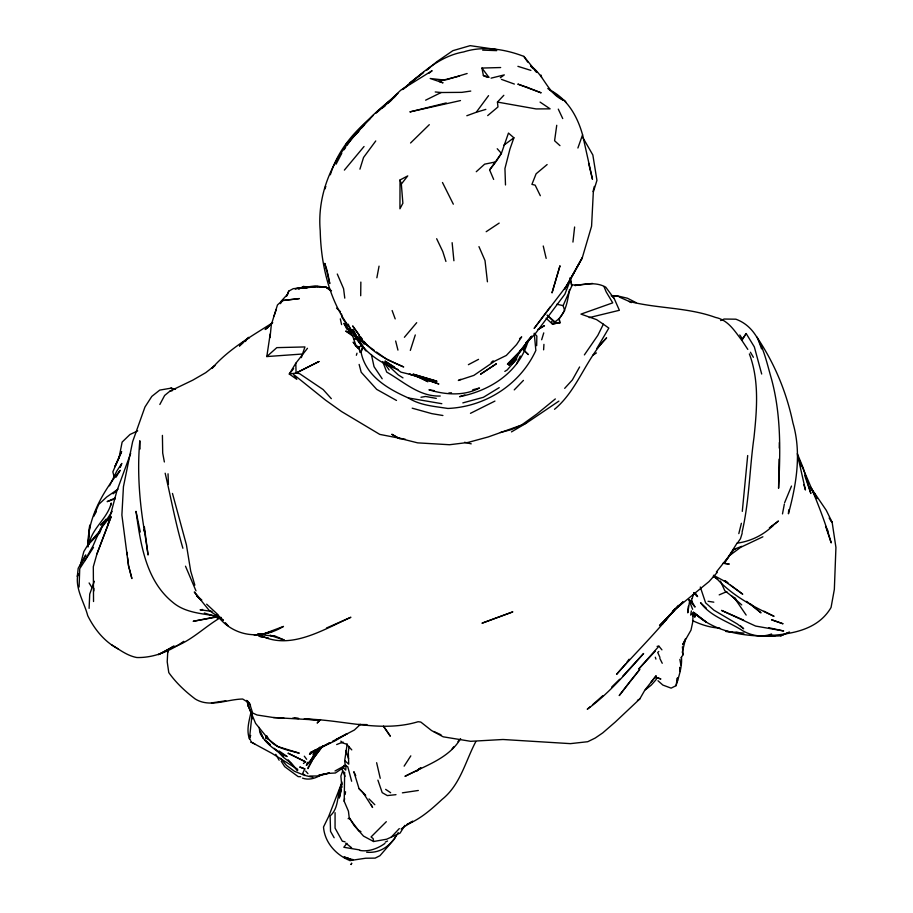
<?xml version="1.0" encoding="UTF-8"?>
<svg xmlns="http://www.w3.org/2000/svg" width="913" height="913" viewBox="0 0 913 913"><rect width="100%" height="100%" fill="white"/><g stroke="black" fill="none" stroke-linecap="round" stroke-linejoin="round"><path stroke-width="1.37" d="M93.537 601.519L93.309 566.768L96.949 553.929L111.066 516.781M400.031 179.975L399.94 208.792L402.873 203.245L401.332 184.084L400.031 179.975L407.746 175.889L401.332 184.084M360.703 295.744L360.852 282.071M536.661 345.707L536.844 336.098L534.493 333.507M779.063 459.159L778.584 488.227C780.455 451.444 781.174 414.205 771.314 378.37C764.923 356.504 760.324 328.121 735.867 319.196L724.135 319.036L720.631 320.554M779.257 448.078L779.348 442.543M93.822 590.951L93.891 588.314M335.071 812.673L335.06 828.114L342.307 841.193L345.011 841.786M79.1 587.013L79.728 568.719L93.491 547.389M87.842 545.974C87.785 517.705 102.929 491.776 120.196 470.286L116.031 477.191M89.109 608.366L89.725 594.112L94.324 581.296M346.084 765.311L345.719 770.093L343.242 767.73L343.984 765.402M167.718 652.475L167.821 650.524L167.216 661.857L168.779 672.596C176.061 682.867 185.282 691.461 195.291 699.027C209.956 707.997 227.063 699.221 242.698 699.038L249.523 703.238L252.65 713.007L257.021 714.982L273.432 717.538L283.954 718.143M742.292 511.371L747.69 455.541M543.612 349.839L543.931 344.361M344.658 772.193L344.212 801.329L348.424 811.178L349.291 818.253L358.501 830.316L360.738 831.789M693.298 612.155L692.647 622.495L690.981 630.164L682.684 644.704L685.595 638.575L682.308 652.202L683.141 654.678L681.007 657.828M788.718 509.865L788.433 513.791C796.41 484.198 801.682 453.031 792.929 422.913C786.652 392.807 774.932 364.15 757.801 338.552L757.208 337.171M252.148 713.612L249.443 738.788L250.767 740.386M88.002 547.013L89.725 525.101L88.196 543.977M688.334 606.243L687.763 612.817L689.772 600.218L688.893 599.67L695.055 607.065L692.054 601.827L691.689 598.62M351.642 781.243L347.785 766.783L345.182 765.436L344.703 760.552L347.214 743.947M270.031 337.593L271.321 324.72L277.461 304.965L282.3 300.582L299.259 298.585L282.3 300.582L281.124 302.739M572.942 242.071L574.619 227.006M362.073 345.171L359.003 347.18L359.916 352.35M270.191 333.987L266.813 356.561L302.511 354.016L304.942 346.94L276.81 347.636L266.813 356.561M556.736 125.286L554.59 140.75L559.954 145.635M344.212 801.329L344.589 798.59M345.16 794.493L345.548 791.754M569.518 289.558C567.418 301.484 565.729 315.601 554.214 322.266L547.104 315.133L556.61 323.27L552.399 324.047L546.134 318.226M349.131 746.48L348.287 751.901L348.732 764.17L344.703 760.552M691.381 610.934L690.685 615.111L693.652 612.452L705.897 621.867L693.652 612.452C716.637 634.455 750.52 637.297 780.741 635.836L789.517 632.013M657.976 680.744L662.849 685.07L671.123 688.14L676.054 685.674L677.343 678.097M376.864 277.792L379.055 266.139M782.498 513.893L784.347 504.102M339.316 798.11L341.553 786.447M694.063 592.583L692.237 598.289M351.003 334.261L352.201 330.483L347.066 328.634M742.064 532.256C749.311 501.146 749.539 468.94 754.001 437.395C756.877 409.777 759.422 380.504 749.368 353.924M339.613 796.912L341.371 789.654M110.587 505.734L111.249 503.052C107.403 518.824 91.939 528.068 89.04 544.239M738.811 533.626L741.39 523.297M593.028 191.547L594.329 186.4M78.004 573.889C74.683 588.28 84.247 602.169 87.716 615.647C94.484 629.285 104.447 641.736 118.142 648.869M80.07 566.003L83.848 551.532L88.036 544.582L99.643 531.183M308.491 766.623L307.955 768.62L316.115 753.259L309.187 765.414M676.054 685.674C678.747 676.499 682.296 666.924 681.475 657.292M78.073 573.775L77.308 576.514L78.187 568.308L85.776 554.99L80.367 565.558M107.62 525.82L116.773 491.262L130.673 453.396M505.494 184.962L504.946 168.517L509.945 149.059L513.893 137.806L508.473 133.07L501.397 153.373L496.592 160.814M330.483 290.072L329.034 288.451L326.135 287.275L317.108 286.556L293.267 288.668L288.702 291.144L287.926 293.849L281.193 301.176L280.359 303.664M356.367 355.283L356.983 353.205M339.374 790.43L341.782 783.651M695.558 614.586L694.759 617.268L694.371 612.691M541.66 339.773L543.749 332.891M359.916 169.167L363.545 157.47L375.757 140.956M742.178 533.249L740.466 538.727L738.16 542.025M301.358 357.634L302.511 354.016M692.864 615.967L693.926 612.657M410.325 350.421L415.289 334.945M342.055 782.099L328.612 816.576L323.51 827.018C324.629 842.357 335.938 855.013 349.976 860.571L365.622 858.231L375.163 858.117L379.956 855.709L394.393 839.058L396.071 835.361M274.037 315.978L276.342 309.302M251.121 711.592C249.306 720.391 246.133 730.035 249.443 738.788L250.71 735.433M342.763 770.72L340.88 776.084L341.85 787.405M577.895 148.009L582.574 134.816C577.347 116.168 567.475 98.878 549.683 89.896M362.826 346.153L360.909 351.334C365.166 375.734 387.569 388.767 408.373 397.965C420.163 405.475 434.428 406.331 447.884 408.465C485.317 406.81 520.136 384.658 535.851 350.432L534.242 333.268M318.317 748.694L310.352 760.917L306.426 765.254L307.498 762.378M96.949 553.929L110.964 517.112M120.276 467.41L121.817 463.439L116.761 471.097L109.549 485.796M325.621 186.56L324.572 189.185L325.724 186.686M330.335 174.782C337.091 152.471 351.962 133.595 369.788 118.952M286.659 296.143L288.702 291.144M99.471 533.295L101.617 528.068M784.621 502.709L791.491 486.058M528.079 341.051C519.075 372.344 490.235 390.661 459.581 396.687L464.865 394.93M112.162 511.428L100.35 529.186L93.092 545.769L84.384 561.233M556.61 323.27L554.214 322.266L559.874 322.962L559.167 318.991L564.656 310.523L563.116 305.627L571.892 285.701L570.043 277.746M336.052 164.214L341.793 153.236M302.602 773.608L304.794 768.872L299.932 767.103L304.794 768.872M516.655 363.751L520.284 356.047M360.818 352.418L362.906 348.036M520.536 349.919L516.918 357.348L508.826 365.326L515.137 357.873M349.976 860.571L350.66 859.167L353.251 859.624M475.787 741.664C465.299 761.499 460.449 784.701 442.075 799.423C431.45 809.283 420.551 818.995 406.867 824.565L412.642 821.232L401.115 828.936M603.984 286.579L606.175 291.863L612.737 302.854L580.976 314.118L596.6 319.63L603.356 324.206L597.832 335.356L584.388 354.895M341.827 784.141C336.486 794.127 339.545 807.8 330.129 815.902L330.529 831.355L334.147 837.735M159.843 404.47L164.648 395.455L169.955 391.141L192.791 380.15L205.733 372.675L214.875 365.542L212.078 368.35M530.875 336.863L525.671 343.231L534.778 334.375L564.885 294.191L571.082 278.305L582.277 257.786L564.542 289.41L582.277 257.786L591.578 226.219L593.324 192.05L596.942 180.352L592.845 154.982L582.608 137.155M524.461 347.545L526.196 344.429L523.32 349.941L528.296 354.575L523.309 349.633M579.607 366.969L572.348 379.956L564.679 388.367M398.251 832.599C391.255 844.799 381.543 853.495 366.661 852.228M304.132 719.045C342.227 719.33 380.413 733.162 418.086 721.726L420.779 722.046L431.541 730.537L443.182 736.814L470.651 741.31L502.995 739.496L570.42 743.639L587.732 741.71L595.208 738.046L602.763 732.877L615.351 721.966L639.751 699.004L644.749 690.319L651.243 685.104L656.173 679.557L656.63 677.389L655.523 677.537L660.898 678.987L657.691 677.788M96.424 511.497L93.571 516.302L98.752 504.398L106.741 496.969L118.028 489.14M307.464 348.298L295.801 363.237L289.295 374.022L296.805 379.329L293.472 374.364L325.507 400.111L341.576 411.558L379.785 434.405L405.463 439.358M404.881 825.306L400.111 833.067L386.701 839.207L373.6 841.512L363.5 836.091L353.902 825.261L349.553 817.934M603.356 324.206L608.834 328.087L596.862 348.458L606.609 337.844C585.587 359.083 577.667 390.068 554.522 409.298M737.305 542.744L728.483 556.725L716.351 572.029M460.597 738.628C448.705 758.817 424.556 765.836 404.973 776.347L417.093 770.492M404.128 766.155L410.816 755.861M245.403 341.508L246.852 339.282L249.226 337.89M344.087 149.755L345.616 147.427M347.145 145.099C360.27 126.234 377.058 110.096 395.397 96.287M747.804 349.382L741.744 340.229L746.195 333.553L754.332 346.894L761.682 374.022M746.195 333.553L741.744 340.229C734.451 330.814 728.197 320.029 715.472 317.416C687.455 307.213 657.497 308.72 629.023 301.37L631.294 302.637M674.193 609.941C656.344 632.606 635.653 652.738 616.572 674.342L625.816 663.705M729.978 554.91L724.671 562.591L733.767 549.421L741.641 546.339M731.484 552.707L733.767 549.421L733.196 549.797L735.41 549.227M317.598 749.584L310.363 760.814L306.426 765.254M493.659 179.416L489.608 169.921L501.397 153.373L497.231 148.739M626.626 662.587L629.091 659.22M655.374 651.026L638.769 668.967L658.924 646.199L661.925 649.851M466.817 115.734L476.244 112.288L488.558 95.637M322.494 746.161L313.479 758.269L322.882 745.875M550.322 306.779L534.139 328.429L568.148 283.829M531.788 336.087L519.874 351.916L507.411 364.184L519.68 351.459L528.73 339.876M629.034 682.741L619.219 695.569L639.808 669.389L629.856 681.669M675.221 608.925L672.71 612.155L675.392 608.914M531.72 336.965L516.941 355.75M344.692 765.881L343.242 767.73L335.436 772.991L327.368 773.448L319.618 775.034M489.608 169.921L495.12 162.879M318.089 748.592L313.091 754.96L319.949 747.074M645.206 689.669L656.162 675.746L650.901 682.376M100.35 529.186L110.553 516.29M346.94 843.361L343.813 847.275L359.745 849.946M678.336 605.353L662.324 624.047L669.948 614.506M293.644 368.647L289.295 374.022L296.074 373.04L299.555 373.668L323.179 389.589L331.328 398.661M452.118 748.831L453.784 746.766M457.949 741.63L459.627 739.564M344.372 170.103L364.036 146.514M662.324 624.047L674.182 609.816M404.391 337.285L416.705 322.688M319.824 719.946L317.165 723.05L320.543 719.581M106.068 519.177L100.715 525.146L104.23 522.156M717.378 572.257L709.013 581.592L673.155 611.002L683.05 601.838L659.517 625.576L673.178 611.619M391.095 837.324L399.301 828.582M487.679 115.609L497.973 106.958L497.448 102.073L503.816 95.306M359.722 129.863L346.221 143.969L373.406 115.175M361.651 127.854L364.549 124.83M212.261 368.03C229.026 348.777 251.554 336.246 272.736 322.677M512.182 363.739L516.792 358.946L507.183 369.97L504.809 371.397M514.236 389.897L523.446 380.39M239.491 345.89L248.507 337.342M358.809 131.404C332.88 156.956 316.914 194.081 320.223 230.772C321.114 272.063 333.108 315.362 364.413 344.11L358.843 336.269M239.651 345.901L243.703 341.907L241.443 343.881M410.565 142.999L429.304 124.682M602.808 695.695L592.503 704.802M611.733 686.987L619.665 679.249M622.632 676.35L643.608 653.503C626.033 673.201 608.788 693.663 587.253 709.23L590.403 706.571M658.798 651.471L657.725 652.498L659.951 657.417M360.464 724.329L354.392 730.012L336.075 739.541M386.325 821.689L371.055 836.947L373.132 838.591L373.6 841.512M376.065 113.201L398.011 93.331M476.266 171.724L484.643 164.157L495.907 161.875M402.188 89.577L423.586 72.378M272.291 323.076L265.147 329.513L268.445 327.196M394.382 97.235L381.839 108.248L400.739 90.193L432.111 70.7L428.916 73.291M383.129 107.54L385.263 105.668M388.47 102.861L391.666 100.053M377.537 111.591L396.276 95.34M403.672 88.938C421.235 73.474 439.781 56.001 463.69 51.927C483.034 45.639 505.083 49.142 523.891 56.401L536.741 72.367L534.972 70.541M427.022 69.81L436.859 61.696L452.905 50.66L470.184 45.65L496.238 49.462M491.183 362.507L493.203 360.795M547.127 164.557L536.114 173.801L531.914 184.38L535.155 185.156L540.325 195.724M519.531 338.677L521.688 336.863L516.564 344.578L506.327 355.442L494.732 361.114L473.847 375.403L458.337 380.481L460.848 379.294M113.075 493.819L116.236 491.217M555.332 398.935L536.867 414.023L521.449 425.104L488.25 436.939L467.935 442.474L449.55 444.734L417.663 442.862L398.319 438.035L391.768 434.268L399.985 438.833M303.436 763.473L305.558 761.83L288.2 753.259L305.558 761.83M409.515 82.992L422.765 73.017M426.839 69.924L430.08 67.482M183.718 641.337C170.206 651.117 153.761 657.942 136.847 657.531C127.284 655.785 119.683 649.736 111.58 644.795M315.179 750.087L309.484 754.321L330.015 742.646L310.169 752.7L334.706 741.025L347.191 733.641L332.469 741.356M420.767 767.947L416.476 771.12L420.745 767.97M730.195 555.07L740.705 547.298L762.891 536.798M503.656 145.35L513.893 137.806M418.2 769.693L420.402 768.095M500.335 77.731L504.307 74.889L491.08 78.153M558.882 401.127L526.424 423.061L511.485 431.895M486.184 231.708L499.171 223.092M592.822 355.26L596.429 352.932M345.182 765.436L335.025 770.983M171.553 647.385L173.972 645.879M499.217 387.637L483.388 397.303L462.834 402.884M538.75 329.125L544.49 325.644L537.643 329.525M321.513 774.612C315.944 778.23 309.005 780.489 302.488 778.116M267.053 327.402L269.426 325.998M356.561 337.799L354.21 339.18L356.972 338.563M769.362 527.828L778.458 521.015L771.211 526.881L772.9 525.74C763.188 535.178 750.783 541.204 737.396 543.132M384.921 843.441C377.799 848.531 368.955 851.897 360.11 850.494M637.434 700.362L639.751 699.004M170.343 648.127L158.406 654.632L172.899 647.032L170.343 648.127C189.87 642.592 203.919 627.128 220.98 617.348M468.38 364.686L478.538 359.357M296.074 373.04L318.922 361.559L296.074 373.04L295.801 363.237M298.505 289.056L303.333 286.534L312.497 287.116M470.469 413.327L494.937 401.081M425.629 100.179L441.15 92.521L461.818 92.361L470.766 91.072M385.24 842.14L387.546 841.021M299.361 288.736L301.541 287.686L315.225 285.917L326.135 287.275L331.499 290.779M115.061 498.053L107.129 501.625L115.358 498.749M137.703 430.913L129.977 434.497L122.137 442.086L118.998 457.938L114.81 466.805L121.612 451.558L112.858 471.85L114.239 477.305M780.741 635.836L788.387 632.504M526.424 423.061L511.177 429.658L500.415 432.5M719.193 594.877L726.839 591.59M336.669 744.552L343.048 742.029M348.127 818.699L349.291 818.253M263.595 633.907L272.063 631.511L264.542 633.725L254.145 634.98L263.595 633.907L283.475 626.421C260.536 640.412 233.1 636.92 216.723 614.837L223.411 620.326L209.305 610.557L194.286 592.012L201.271 600.252L196.466 595.516L201.819 600.024M446.389 79.751L467.136 73.508M326.477 628.03L350.889 617.268C322.734 629.833 288.291 651.973 257.923 633.953M476.244 112.288L485.842 109.389M472.717 389.783L479.485 388.014C463.998 396.299 445.145 394.781 428.939 389.805L434.246 390.65M459.547 76.03L438.651 81.291L443.033 82.832L430.217 78.507L445.076 80.127M446.24 102.941L409.88 111.911L460.483 100.567M589.216 317.61L619.379 310.294L614.255 298.642L605.741 287.161C596.109 281.729 585.21 284.114 574.882 285.518L592.48 283.441M169.955 391.141L172.546 390.559M418.314 790.475L402.393 792.838M217.26 618.352L221.129 617.542M771.576 633.999C761.921 637.628 751.684 635.756 742.874 630.837C728.871 621.593 710.725 616.789 700.533 602.683L706.331 608.184M318.42 775.285L329.433 773.037L318.329 775.982L309.804 776.039M558.539 322.803L552.399 324.047L551.543 321.627M215.468 616.868L193.179 621.308L219.2 616.583C203.348 613.525 185.613 613.331 172.728 602.272C145.624 580.337 140.602 543.692 136.003 511.326L140.294 532.028M420.984 397.258L425.641 396.47L436.311 398.399M211.462 702.919L225.773 700.796M202.663 609.496L200.107 609.804L212.056 611.402M743.935 633.12L725.538 631.34L732.043 631.944M395.991 794.664L387.306 795.588L382.205 792.644L377.902 780.136M300.423 288.246L294.979 288.748L301.541 287.686L307.099 287.835M303.139 287.994L318.112 286.625M264.542 633.725L257.945 634.33L273.968 636.178L269.94 635.322L284.32 640.07L274.516 635.802M657.098 646.358L658.924 646.199M448.865 392.978L451.479 392.795M719.752 628.041C710.36 627.722 701.036 624.64 692.533 620.612M487.211 77.32L483.399 75.585L481.95 68.053L500.666 67.539M358.649 724.477L366.992 724.602M635.996 302.602L627.471 298.243L617.873 295.983L612.212 295.892L614.255 298.642M611.151 295.789L617.873 295.983M482.657 50.124L496.752 50.626M571.276 284.833L577.918 285.141M300.685 776.735L298.14 776.609L284.708 766.669L281.215 761.225M273.432 717.538L318.375 720.106L305.638 719.033M317.108 286.556L326.135 287.275L330.004 290.22M294.317 718.086L298.562 718.44M292.845 718.04L298.483 718.542M735.946 632.31L738.549 632.549M435.239 91.962L441.15 92.521M440.26 396.025C419.432 396.847 403.672 381.771 386.735 372.093L382.661 361.502M219.634 616.811L214.692 616.241L204.307 613.011M723.952 563.332L729.247 564.074L723.153 563.173M708.077 601.29L713.818 602.169M351.802 332.218L348.937 331.75L345.536 322.734L341.964 317.268L341.565 314.004M408.373 397.965L441.824 403.694M442.908 415.506L431.849 413.646L412.197 408.179M268.479 638.027L258.95 636.235L264.051 637.263L261.757 635.905M772.227 635.368L774.954 635.882L761.841 636.03C787.211 634.729 816.815 631.899 831.058 607.487L834.345 589.399L835.931 547.458L832.142 522.282L826.288 510.344L811.098 488.01M175.536 389.121L170.777 388.208L159.741 390.102L151.82 396.379L144.962 407.015L132.625 441.709L123.438 486.686L121.886 515.035L128.516 565.832L131.894 578.58L128.573 565.695L127.603 557.66M497.448 102.073L536.091 108.932L550.105 108.852L540.074 102.096M556.862 304.257L563.116 305.627M768.575 627.688L783.662 630.974L755.61 626.067L721.521 610.398L743.581 620.087M464.569 442.303L471.222 443.844M306.3 775.776L312.908 777.34M175.307 389.372L170.777 388.208L174.554 389.417M483.399 75.585L488.649 76.954M343.859 857.341L350.66 859.167L344.247 857.056L348.104 858.152M517.911 66.341L530.898 70.392M359.003 347.18L356.184 346.232L353.137 342.181L358.809 348.869L356.184 346.232L352.703 336.041L343.939 323.373L346.86 329.114M355.294 345.616L358.866 346.849M501.477 79.385L514.373 84.064M305.227 775.651L294.363 771.211L286.408 765.356L280.599 758.338M215.719 614.769L219.063 616.161M619.197 296.999L629.331 301.507M433.846 731.53L441.025 734.794M398.022 369.48C375.574 361.856 357.462 345.993 348.218 324.149M763.953 611.208L774.053 616.321C752.883 606.574 731.712 595.242 715.929 577.712L717.698 579.093L713.327 576.514M254.818 743.969L250.698 741.847L271.789 753.259L297.764 769.351M302.854 773.962L305.147 775.171M416.91 375.882L427.912 381.702L415.449 375.7L409.298 374.09L438.868 383.985L415.449 375.7L401.024 372.173L384.966 361.069L394.519 367.094M713.43 575.27L727.056 582.517L724.283 580.862L742.737 594.192L730.571 585.13M396.493 400.453L376.704 389.383L361.206 372.253L359.129 364.435M349.873 333.485L345.742 331.02L352.703 336.041M341.759 768.678L345.011 776.335M402.975 377.879L398.273 374.912L385.389 362.849M358.501 830.316L360.715 831.743M385.651 789.357L390.65 792.735M688.893 599.67L692.054 601.827M279.127 750.988L287.127 756.557C276.285 751.41 266.322 744.243 260.308 733.675L260.296 731.633L263.309 738.195L259.646 730.993L259.235 727.421M374.273 350.398L366.341 344.692L362.952 340.926L352.646 325.918L359.083 334.751M376.544 352.03L386.758 359.357L403.694 366.958C389.292 360.818 373.999 353.753 363.922 341.382M547.8 88.481L563.001 100.11M562.899 100.031C547.344 92.841 544.102 75.06 530.693 65.964M345.776 843.178L351.596 847.709M746.594 601.336L761.008 612.863L750.783 604.132M269.86 744.78L264.941 740.146L270.18 744.563M274.151 748.283L283.795 756.158L280.668 753.248M725.504 580.885L728.551 583.43M693.663 593.119L697.589 596.6L695.638 593.45M731.393 595.698L741.733 604.908M336.555 308.126L340.492 311.675M740.683 625.998L743.65 628.749L737.362 624.013L713.909 610.181L705.612 602.865L700.294 587.013M206.658 604.178L218.333 615.02M247.64 701.378L249.523 703.238M359.049 788.661L365.577 795.246L359.049 788.661L353.833 771.679L355.762 775.696M369.012 798.909L374.798 804.695M530.544 65.976L533.203 68.715M276.776 750.372L283.167 757.174L291.03 763.108L297.684 770.686L288.131 759.81M351.779 749.881L346.552 744.152L341.77 742.646L340.891 741.105M226.013 623.59L227.885 625.667L225.306 622.655M247.663 702.063L250.504 705.247M305.65 771.051L307.943 773.642M830.419 520.193L832.142 522.282L829.13 518.025M564.439 100.282L566.254 102.598M304.303 756.192L306.654 759.285M481.95 68.053L488.969 77.434M360.692 336.965L362.313 339.168M734.577 597.467L736.118 599.613L724.774 590.654L720.391 581.045M527.703 62.095L523.891 56.401M383.551 726.394L390.342 736.22L383.586 726.257M734.178 597.524L746.149 615.077M383.894 362.21L389.166 370.027M382.193 378.781L374.045 366.684L371.386 354.518M739.77 334.98L742.497 339.122M813.483 492.803L810.162 486.686L817.009 498.509M363.089 792.678L372.584 807.446L371.294 804.946M89.109 582.951L91.893 587.481M750.429 352.224L753.385 357.28M810.162 486.686L814.293 493.819M815.663 496.193L817.044 498.578M453.327 204.181L442.485 182.509M275.783 754.309L279.138 760.244M353.228 330.392L360.635 344.03L365.976 350.877L351.573 329.707L360.635 344.03L353.137 329.684M266.733 735.775C272.473 747.941 287.652 749.927 299.247 753.179L277.666 746.503L268.582 739.347L255.606 723.393L248.165 705.646L252.353 716.157M659.848 658.456L662.245 663.272M436.654 238.715L442.782 251.543L445.921 261.438M558.288 109.126L562.728 118.576M825.546 526.105L831.195 542.893C823.07 514.361 811.098 487.028 799.16 459.912L801.477 466.395M478.96 246.624L485.02 260.604L487.428 281.797M337.285 274.026L343.585 288.702L344.772 298.129M195.987 590.882L185.499 566.197M815.355 495.531L814.396 493.26L815.218 495.873M266.63 736.7L267.589 738.982L266.858 736.437M797.323 453.613L803.246 468.072L810.858 493.499L804.73 475.468M689.361 600.88L692.625 609.313M392.122 310.534L395.192 318.899M757.801 338.552L761.556 348.846M345.685 750.52L348.583 758.692M327.459 271.618L324.766 263.343L329.776 283.589L327.71 272.953M655.306 657.223L655.911 659.106M540.941 75.026L541.614 77.228M194.846 585.13L190.691 571.07L186.412 544.81L172.477 493.442M803.874 484.62L805.437 489.984L797.46 454.708M246.727 700.397L248.53 706.559L247.606 700.99M165.162 473.219C171.028 498.258 175.57 523.514 182.897 548.268M827.315 529.289L827.874 531.298M559.874 322.962L559.19 318.557M570.203 279.036L571.892 285.701M395.649 341.006L397.942 350.113M588.577 163.107L592.48 179.302L582.574 134.816M543.246 245.996L546.168 258.379M376.635 762.709L380.242 778.298M340.321 318.854L341.588 324.606M164.363 461.967L162.697 453.042L162.411 435.398M679.865 659.369L680.881 665.075M265.706 735.855L266.174 738.64L265.774 736.038M144.368 526.927L148.077 555.013L144.231 529.494L144.688 532.53C139.495 502.321 137.053 471.348 139.815 440.751L140.054 449.002M126.964 552.297L127.284 554.978M452.129 242.687L453.909 260.753M682.41 646.758L683.141 654.678M679.786 667.312L680.117 671.523L679.9 667.688M677.343 678.154L677.56 680.984M252.022 713.635L252.25 718.839M168.038 473.801L168.403 484.369M351.642 863.321L351.094 864.485L351.642 863.321M559.931 265.98L552.057 292.708L559.931 265.98M94.313 538.179L88.036 544.582L98.752 533.717L94.313 538.179M496.273 363.842L480.626 374.147L496.273 363.842M512.661 611.915L482.212 623.123L512.661 611.915M307.236 287.184L303.333 286.534L307.293 287.207M436.768 381.2L413.201 374.204L436.768 381.2M782.84 623.727L771.599 619.767L782.84 623.727M526.71 87.169L517.819 84.11L541.158 92.829L526.71 87.169M269.997 744.62L267.714 743.034L269.986 744.677"/></g></svg>
